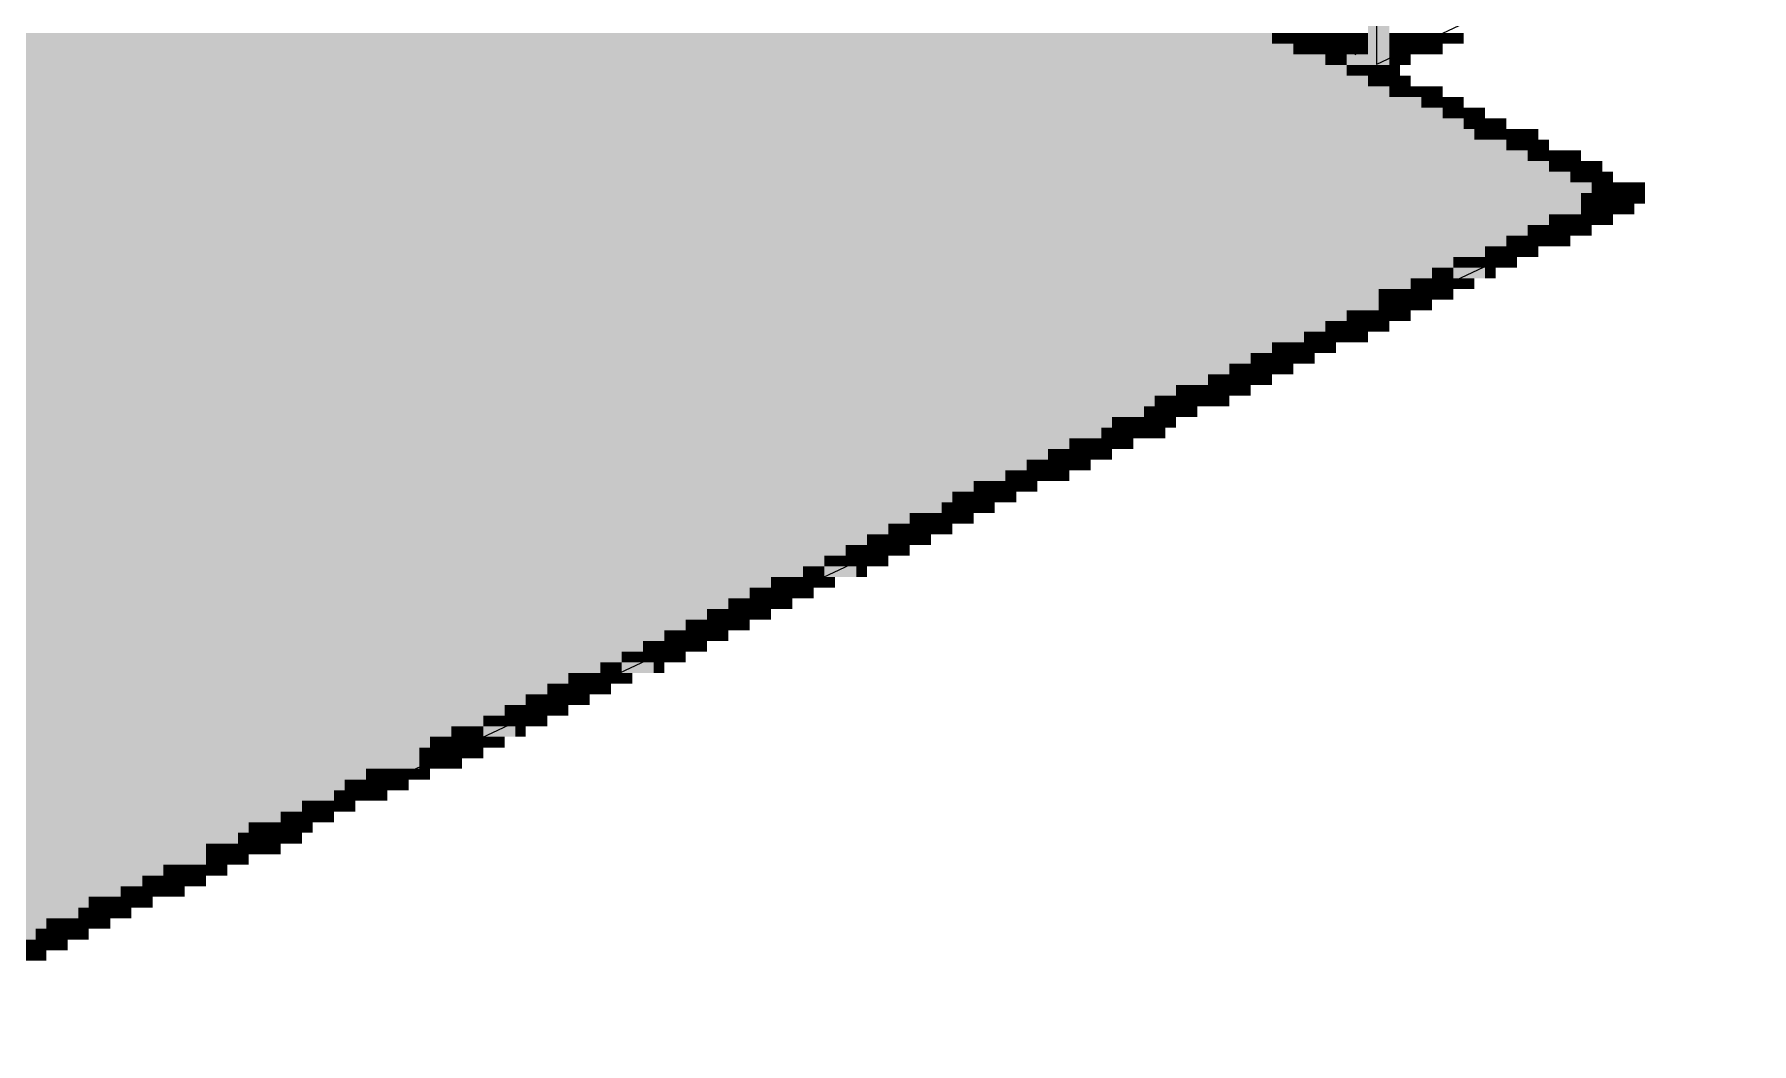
# Paper-space layout '03 3D Building and Roof' of a CAD drawing. Header units: millimetres. Extents: x 5 to 415, y 5 to 292.
# Drawn here: x 197.31 to 224.16, y 151.37 to 167.14 of the extents above; entities that cross this region are included whole.
import ezdxf

# ---------------------------------------------------------------- set-up
doc = ezdxf.new("R2010")
doc.units = ezdxf.units.MM
doc.layers.add('EXISTING', color=7, linetype='Continuous')
doc.layers.add('IMAGES', color=7, linetype='Continuous')

# ---------------------------------------------------------------- blocks, each defined once
blk = doc.blocks.new('SHEET_03')
at = {"layer": 'EXISTING', "color": 250, "lineweight": 9}
for p, q in [((256.632, 184.674), (218.293, 166.675)), ((218.293, 182.168), (218.293, 166.675)), ((217.394, 167.097), (217.341, 167.121)), ((217.606, 166.997), (217.553, 167.022)), ((217.976, 166.823), (217.923, 166.848)), ((219.928, 165.866), (219.875, 165.89)), ((221.511, 165.122), (221.458, 165.147)), ((194.123, 151.373), (222.46, 164.676)), ((222.46, 164.676), (222.408, 164.701))]:
    blk.add_line(p, q, dxfattribs=at)
at = {"layer": 'IMAGES', "color": 7}
for points in [[(218.159, 166.833), (218.325, 166.833), (218.159, 181.833), (218.325, 181.833)], [(218.325, 166.667), (218.492, 166.667), (218.325, 182), (218.492, 182)], [(161.336, 167), (216.659, 167), (161.336, 167.167), (216.659, 167.167)], [(161.669, 166.833), (216.992, 166.833), (161.669, 167), (216.992, 167)], [(216.659, 167), (216.826, 167), (216.659, 167.167), (216.826, 167.167)], [(216.826, 167), (216.992, 167), (216.826, 167.167), (216.992, 167.167)], [(216.992, 167), (217.159, 167), (216.992, 167.167), (217.159, 167.167)], [(216.992, 166.833), (217.326, 166.833), (216.992, 167), (217.326, 167)], [(217.159, 167), (217.326, 167), (217.159, 167.167), (217.326, 167.167)], [(217.326, 167), (217.492, 167), (217.326, 167.167), (217.492, 167.167)], [(217.326, 166.833), (217.492, 166.833), (217.326, 167), (217.492, 167)], [(217.492, 167), (217.659, 167), (217.492, 167.167), (217.659, 167.167)], [(217.492, 166.833), (217.825, 166.833), (217.492, 167), (217.825, 167)], [(217.659, 167), (217.825, 167), (217.659, 167.167), (217.825, 167.167)], [(217.825, 167), (218.159, 167), (217.825, 167.167), (218.159, 167.167)], [(217.825, 166.833), (217.992, 166.833), (217.825, 167), (217.992, 167)], [(217.992, 166.833), (218.159, 166.833), (217.992, 167), (218.159, 167)], [(218.492, 167), (218.825, 167), (218.492, 167.167), (218.825, 167.167)], [(218.492, 166.833), (218.659, 166.833), (218.492, 167), (218.659, 167)], [(218.659, 166.833), (218.825, 166.833), (218.659, 167), (218.825, 167)], [(218.825, 167), (218.992, 167), (218.825, 167.167), (218.992, 167.167)], [(218.825, 166.833), (218.992, 166.833), (218.825, 167), (218.992, 167)], [(218.992, 167), (219.325, 167), (218.992, 167.167), (219.325, 167.167)], [(218.992, 166.833), (219.159, 166.833), (218.992, 167), (219.159, 167)], [(219.159, 166.833), (219.325, 166.833), (219.159, 167), (219.325, 167)], [(219.325, 167), (219.492, 167), (219.325, 167.167), (219.492, 167.167)], [(219.492, 167), (219.658, 167), (219.492, 167.167), (219.658, 167.167)], [(162.003, 166.667), (217.492, 166.667), (162.003, 166.833), (217.492, 166.833)], [(217.492, 166.667), (217.659, 166.667), (217.492, 166.833), (217.659, 166.833)], [(217.659, 166.667), (217.825, 166.667), (217.659, 166.833), (217.825, 166.833)], [(217.825, 166.667), (218.325, 166.667), (217.825, 166.833), (218.325, 166.833)], [(218.492, 166.667), (218.659, 166.667), (218.492, 166.833), (218.659, 166.833)], [(218.659, 166.667), (218.825, 166.667), (218.659, 166.833), (218.825, 166.833)], [(162.336, 166.5), (217.825, 166.5), (162.336, 166.667), (217.825, 166.667)], [(162.669, 166.333), (218.159, 166.333), (162.669, 166.5), (218.159, 166.5)], [(217.825, 166.5), (217.992, 166.5), (217.825, 166.667), (217.992, 166.667)], [(217.992, 166.5), (218.159, 166.5), (217.992, 166.667), (218.159, 166.667)], [(218.159, 166.5), (218.492, 166.5), (218.159, 166.667), (218.492, 166.667)], [(218.159, 166.333), (218.325, 166.333), (218.159, 166.5), (218.325, 166.5)], [(218.325, 166.333), (218.492, 166.333), (218.325, 166.5), (218.492, 166.5)], [(218.492, 166.5), (218.659, 166.5), (218.492, 166.667), (218.659, 166.667)], [(218.492, 166.333), (218.659, 166.333), (218.492, 166.5), (218.659, 166.5)], [(218.659, 166.333), (218.825, 166.333), (218.659, 166.5), (218.825, 166.5)], [(163.002, 166.167), (218.492, 166.167), (163.002, 166.333), (218.492, 166.333)], [(218.492, 166.167), (218.659, 166.167), (218.492, 166.333), (218.659, 166.333)], [(218.659, 166.167), (218.825, 166.167), (218.659, 166.333), (218.825, 166.333)], [(218.825, 166.167), (218.992, 166.167), (218.825, 166.333), (218.992, 166.333)], [(218.992, 166.167), (219.325, 166.167), (218.992, 166.333), (219.325, 166.333)], [(163.502, 166), (218.992, 166), (163.502, 166.167), (218.992, 166.167)], [(163.669, 165.833), (219.325, 165.833), (163.669, 166), (219.325, 166)], [(218.992, 166), (219.325, 166), (218.992, 166.167), (219.325, 166.167)], [(219.325, 166), (219.492, 166), (219.325, 166.167), (219.492, 166.167)], [(219.325, 165.833), (219.658, 165.833), (219.325, 166), (219.658, 166)], [(219.492, 166), (219.658, 166), (219.492, 166.167), (219.658, 166.167)], [(219.658, 165.833), (219.825, 165.833), (219.658, 166), (219.825, 166)], [(219.825, 165.833), (219.992, 165.833), (219.825, 166), (219.992, 166)], [(164.169, 165.667), (219.658, 165.667), (164.169, 165.833), (219.658, 165.833)], [(164.502, 165.5), (219.825, 165.5), (164.502, 165.667), (219.825, 165.667)], [(219.658, 165.667), (219.825, 165.667), (219.658, 165.833), (219.825, 165.833)], [(219.825, 165.667), (220.158, 165.667), (219.825, 165.833), (220.158, 165.833)], [(219.825, 165.5), (219.992, 165.5), (219.825, 165.667), (219.992, 165.667)], [(219.992, 165.5), (220.158, 165.5), (219.992, 165.667), (220.158, 165.667)], [(220.158, 165.667), (220.325, 165.667), (220.158, 165.833), (220.325, 165.833)], [(220.158, 165.5), (220.325, 165.5), (220.158, 165.667), (220.325, 165.667)], [(220.325, 165.5), (220.492, 165.5), (220.325, 165.667), (220.492, 165.667)], [(220.492, 165.5), (220.825, 165.5), (220.492, 165.667), (220.825, 165.667)], [(165.002, 165.333), (220.325, 165.333), (165.002, 165.5), (220.325, 165.5)], [(220.325, 165.333), (220.658, 165.333), (220.325, 165.5), (220.658, 165.5)], [(220.658, 165.333), (220.825, 165.333), (220.658, 165.5), (220.825, 165.5)], [(220.825, 165.333), (220.992, 165.333), (220.825, 165.5), (220.992, 165.5)], [(165.169, 165.167), (220.658, 165.167), (165.169, 165.333), (220.658, 165.333)], [(165.502, 165), (220.992, 165), (165.502, 165.167), (220.992, 165.167)], [(220.658, 165.167), (220.825, 165.167), (220.658, 165.333), (220.825, 165.333)], [(220.825, 165.167), (220.992, 165.167), (220.825, 165.333), (220.992, 165.333)], [(220.992, 165.167), (221.158, 165.167), (220.992, 165.333), (221.158, 165.333)], [(220.992, 165), (221.158, 165), (220.992, 165.167), (221.158, 165.167)], [(221.158, 165.167), (221.325, 165.167), (221.158, 165.333), (221.325, 165.333)], [(221.158, 165), (221.325, 165), (221.158, 165.167), (221.325, 165.167)], [(221.325, 165.167), (221.491, 165.167), (221.325, 165.333), (221.491, 165.333)], [(221.325, 165), (221.491, 165), (221.325, 165.167), (221.491, 165.167)], [(221.491, 165), (221.658, 165), (221.491, 165.167), (221.658, 165.167)], [(221.658, 165), (221.825, 165), (221.658, 165.167), (221.825, 165.167)], [(166.002, 164.833), (221.325, 164.833), (166.002, 165), (221.325, 165)], [(221.325, 164.833), (221.491, 164.833), (221.325, 165), (221.491, 165)], [(221.491, 164.833), (221.658, 164.833), (221.491, 165), (221.658, 165)], [(221.658, 164.833), (221.825, 164.833), (221.658, 165), (221.825, 165)], [(221.825, 164.833), (221.991, 164.833), (221.825, 165), (221.991, 165)], [(166.335, 164.667), (221.658, 164.667), (166.335, 164.833), (221.658, 164.833)], [(166.502, 164.5), (221.491, 164.5), (166.502, 164.667), (221.491, 164.667)], [(221.491, 164.5), (221.658, 164.5), (221.491, 164.667), (221.658, 164.667)], [(221.658, 164.667), (221.825, 164.667), (221.658, 164.833), (221.825, 164.833)], [(221.658, 164.5), (221.825, 164.5), (221.658, 164.667), (221.825, 164.667)], [(221.825, 164.667), (221.991, 164.667), (221.825, 164.833), (221.991, 164.833)], [(221.825, 164.5), (221.991, 164.5), (221.825, 164.667), (221.991, 164.667)], [(221.991, 164.667), (222.158, 164.667), (221.991, 164.833), (222.158, 164.833)], [(221.991, 164.5), (222.158, 164.5), (221.991, 164.667), (222.158, 164.667)], [(222.158, 164.667), (222.325, 164.667), (222.158, 164.833), (222.325, 164.833)], [(222.158, 164.5), (222.491, 164.5), (222.158, 164.667), (222.491, 164.667)], [(222.325, 164.667), (222.491, 164.667), (222.325, 164.833), (222.491, 164.833)], [(166.835, 164.333), (221.491, 164.333), (166.835, 164.5), (221.491, 164.5)], [(167.335, 164.167), (220.992, 164.167), (167.335, 164.333), (220.992, 164.333)], [(220.992, 164.167), (221.158, 164.167), (220.992, 164.333), (221.158, 164.333)], [(221.158, 164.167), (221.325, 164.167), (221.158, 164.333), (221.325, 164.333)], [(221.325, 164.167), (221.491, 164.167), (221.325, 164.333), (221.491, 164.333)], [(221.491, 164.333), (221.658, 164.333), (221.491, 164.5), (221.658, 164.5)], [(221.491, 164.167), (221.658, 164.167), (221.491, 164.333), (221.658, 164.333)], [(221.658, 164.333), (221.825, 164.333), (221.658, 164.5), (221.825, 164.5)], [(221.658, 164.167), (221.825, 164.167), (221.658, 164.333), (221.825, 164.333)], [(221.825, 164.333), (222.158, 164.333), (221.825, 164.5), (222.158, 164.5)], [(221.825, 164.167), (221.991, 164.167), (221.825, 164.333), (221.991, 164.333)], [(222.158, 164.333), (222.325, 164.333), (222.158, 164.5), (222.325, 164.5)], [(167.668, 164), (220.658, 164), (167.668, 164.167), (220.658, 164.167)], [(220.658, 164), (220.992, 164), (220.658, 164.167), (220.992, 164.167)], [(220.992, 164), (221.158, 164), (220.992, 164.167), (221.158, 164.167)], [(221.158, 164), (221.325, 164), (221.158, 164.167), (221.325, 164.167)], [(221.325, 164), (221.491, 164), (221.325, 164.167), (221.491, 164.167)], [(221.491, 164), (221.658, 164), (221.491, 164.167), (221.658, 164.167)], [(168.001, 163.833), (220.325, 163.833), (168.001, 164), (220.325, 164)], [(168.335, 163.667), (219.992, 163.667), (168.335, 163.833), (219.992, 163.833)], [(219.992, 163.667), (220.325, 163.667), (219.992, 163.833), (220.325, 163.833)], [(220.325, 163.833), (220.492, 163.833), (220.325, 164), (220.492, 164)], [(220.325, 163.667), (220.492, 163.667), (220.325, 163.833), (220.492, 163.833)], [(220.492, 163.833), (220.658, 163.833), (220.492, 164), (220.658, 164)], [(220.492, 163.667), (220.658, 163.667), (220.492, 163.833), (220.658, 163.833)], [(220.658, 163.667), (220.825, 163.667), (220.658, 164), (220.825, 164)], [(220.825, 163.833), (221.158, 163.833), (220.825, 164), (221.158, 164)], [(221.158, 163.833), (221.325, 163.833), (221.158, 164), (221.325, 164)], [(168.668, 163.5), (219.492, 163.5), (168.668, 163.667), (219.492, 163.667)], [(219.492, 163.5), (219.658, 163.5), (219.492, 163.667), (219.658, 163.667)], [(219.658, 163.5), (219.825, 163.5), (219.658, 163.667), (219.825, 163.667)], [(219.825, 163.5), (219.992, 163.5), (219.825, 163.667), (219.992, 163.667)], [(219.992, 163.5), (220.158, 163.5), (219.992, 163.667), (220.158, 163.667)], [(220.158, 163.5), (220.325, 163.5), (220.158, 163.667), (220.325, 163.667)], [(220.325, 163.5), (220.492, 163.5), (220.325, 163.667), (220.492, 163.667)], [(169.168, 163.333), (219.159, 163.333), (169.168, 163.5), (219.159, 163.5)], [(169.501, 163.167), (218.825, 163.167), (169.501, 163.333), (218.825, 163.333)], [(218.825, 163.167), (218.992, 163.167), (218.825, 163.333), (218.992, 163.333)], [(218.992, 163.167), (219.159, 163.167), (218.992, 163.333), (219.159, 163.333)], [(219.159, 163.333), (219.325, 163.333), (219.159, 163.5), (219.325, 163.5)], [(219.159, 163), (219.325, 163), (219.159, 163.333), (219.325, 163.333)], [(219.325, 163.333), (219.492, 163.333), (219.325, 163.5), (219.492, 163.5)], [(219.325, 163.167), (219.658, 163.167), (219.325, 163.333), (219.658, 163.333)], [(219.492, 163.333), (219.992, 163.333), (219.492, 163.5), (219.992, 163.5)], [(219.658, 163.167), (219.825, 163.167), (219.658, 163.333), (219.825, 163.333)], [(219.992, 163.333), (220.158, 163.333), (219.992, 163.5), (220.158, 163.5)], [(169.668, 163), (218.325, 163), (169.668, 163.167), (218.325, 163.167)], [(170.168, 162.833), (218.325, 162.833), (170.168, 163), (218.325, 163)], [(218.325, 163), (218.492, 163), (218.325, 163.167), (218.492, 163.167)], [(218.325, 162.833), (218.492, 162.833), (218.325, 163), (218.492, 163)], [(218.492, 163), (218.659, 163), (218.492, 163.167), (218.659, 163.167)], [(218.492, 162.833), (218.659, 162.833), (218.492, 163), (218.659, 163)], [(218.659, 163), (218.825, 163), (218.659, 163.167), (218.825, 163.167)], [(218.659, 162.833), (218.992, 162.833), (218.659, 163), (218.992, 163)], [(218.825, 163), (218.992, 163), (218.825, 163.167), (218.992, 163.167)], [(218.992, 163), (219.159, 163), (218.992, 163.167), (219.159, 163.167)], [(218.992, 162.833), (219.159, 162.833), (218.992, 163), (219.159, 163)], [(219.325, 163), (219.492, 163), (219.325, 163.167), (219.492, 163.167)], [(170.501, 162.667), (217.825, 162.667), (170.501, 162.833), (217.825, 162.833)], [(217.825, 162.667), (217.992, 162.667), (217.825, 162.833), (217.992, 162.833)], [(217.992, 162.667), (218.159, 162.667), (217.992, 162.833), (218.159, 162.833)], [(218.159, 162.667), (218.325, 162.667), (218.159, 162.833), (218.325, 162.833)], [(218.325, 162.667), (218.492, 162.667), (218.325, 162.833), (218.492, 162.833)], [(218.492, 162.667), (218.659, 162.667), (218.492, 162.833), (218.659, 162.833)], [(218.659, 162.667), (218.825, 162.667), (218.659, 162.833), (218.825, 162.833)], [(170.834, 162.5), (217.492, 162.5), (170.834, 162.667), (217.492, 162.667)], [(171.167, 162.333), (217.159, 162.333), (171.167, 162.5), (217.159, 162.5)], [(217.159, 162.333), (217.326, 162.333), (217.159, 162.5), (217.326, 162.5)], [(217.326, 162.333), (217.492, 162.333), (217.326, 162.5), (217.492, 162.5)], [(217.492, 162.5), (217.659, 162.5), (217.492, 162.667), (217.659, 162.667)], [(217.492, 162.167), (217.659, 162.167), (217.492, 162.5), (217.659, 162.5)], [(217.659, 162.5), (217.825, 162.5), (217.659, 162.667), (217.825, 162.667)], [(217.659, 162.333), (217.825, 162.333), (217.659, 162.5), (217.825, 162.5)], [(217.825, 162.333), (217.992, 162.333), (217.825, 162.667), (217.992, 162.667)], [(217.992, 162.5), (218.159, 162.5), (217.992, 162.667), (218.159, 162.667)], [(217.992, 162.333), (218.159, 162.333), (217.992, 162.5), (218.159, 162.5)], [(218.159, 162.5), (218.325, 162.5), (218.159, 162.667), (218.325, 162.667)], [(218.325, 162.5), (218.492, 162.5), (218.325, 162.667), (218.492, 162.667)], [(171.667, 162.167), (216.659, 162.167), (171.667, 162.333), (216.659, 162.333)], [(172.001, 162), (216.326, 162), (172.001, 162.167), (216.326, 162.167)], [(216.326, 162), (216.492, 162), (216.326, 162.167), (216.492, 162.167)], [(216.492, 162), (216.659, 162), (216.492, 162.167), (216.659, 162.167)], [(216.659, 162.167), (216.826, 162.167), (216.659, 162.333), (216.826, 162.333)], [(216.659, 162), (216.826, 162), (216.659, 162.167), (216.826, 162.167)], [(216.826, 162.167), (216.992, 162.167), (216.826, 162.333), (216.992, 162.333)], [(216.826, 162), (216.992, 162), (216.826, 162.167), (216.992, 162.167)], [(216.992, 162.167), (217.159, 162.167), (216.992, 162.333), (217.159, 162.333)], [(216.992, 162), (217.159, 162), (216.992, 162.167), (217.159, 162.167)], [(217.159, 162.167), (217.326, 162.167), (217.159, 162.333), (217.326, 162.333)], [(217.159, 162), (217.326, 162), (217.159, 162.167), (217.326, 162.167)], [(217.326, 162.167), (217.492, 162.167), (217.326, 162.333), (217.492, 162.333)], [(172.334, 161.833), (215.992, 161.833), (172.334, 162), (215.992, 162)], [(215.992, 161.833), (216.159, 161.833), (215.992, 162), (216.159, 162)], [(216.159, 161.833), (216.326, 161.833), (216.159, 162), (216.326, 162)], [(216.326, 161.833), (216.492, 161.833), (216.326, 162), (216.492, 162)], [(216.492, 161.833), (216.659, 161.833), (216.492, 162), (216.659, 162)], [(216.659, 161.833), (216.826, 161.833), (216.659, 162), (216.826, 162)], [(216.826, 161.833), (216.992, 161.833), (216.826, 162), (216.992, 162)], [(172.667, 161.667), (215.659, 161.667), (172.667, 161.833), (215.659, 161.833)], [(173, 161.5), (215.159, 161.5), (173, 161.667), (215.159, 161.667)], [(215.159, 161.5), (215.326, 161.5), (215.159, 161.667), (215.326, 161.667)], [(215.326, 161.5), (215.493, 161.5), (215.326, 161.667), (215.493, 161.667)], [(215.493, 161.5), (215.659, 161.5), (215.493, 161.667), (215.659, 161.667)], [(215.659, 161.667), (215.826, 161.667), (215.659, 161.833), (215.826, 161.833)], [(215.659, 161.5), (215.826, 161.5), (215.659, 161.667), (215.826, 161.667)], [(215.826, 161.667), (215.992, 161.667), (215.826, 161.833), (215.992, 161.833)], [(215.826, 161.5), (215.992, 161.5), (215.826, 161.667), (215.992, 161.667)], [(215.992, 161.667), (216.326, 161.667), (215.992, 161.833), (216.326, 161.833)], [(215.992, 161.5), (216.159, 161.5), (215.992, 161.667), (216.159, 161.667)], [(216.159, 161.5), (216.326, 161.5), (216.159, 161.667), (216.326, 161.667)], [(216.326, 161.667), (216.492, 161.667), (216.326, 161.833), (216.492, 161.833)], [(216.492, 161.667), (216.659, 161.667), (216.492, 161.833), (216.659, 161.833)], [(173.334, 161.333), (214.826, 161.333), (173.334, 161.5), (214.826, 161.5)], [(214.826, 161.333), (214.993, 161.333), (214.826, 161.5), (214.993, 161.5)], [(214.993, 161.333), (215.159, 161.333), (214.993, 161.5), (215.159, 161.5)], [(215.159, 161.333), (215.326, 161.333), (215.159, 161.5), (215.326, 161.5)], [(215.326, 161.333), (215.493, 161.333), (215.326, 161.5), (215.493, 161.5)], [(215.493, 161.333), (215.659, 161.333), (215.493, 161.5), (215.659, 161.5)], [(215.659, 161.333), (215.826, 161.333), (215.659, 161.5), (215.826, 161.5)], [(215.826, 161.333), (215.992, 161.333), (215.826, 161.5), (215.992, 161.5)], [(173.667, 161.167), (214.659, 161.167), (173.667, 161.333), (214.659, 161.333)], [(174, 161), (214.159, 161), (174, 161.167), (214.159, 161.167)], [(214.159, 161), (214.326, 161), (214.159, 161.167), (214.326, 161.167)], [(214.326, 161), (214.493, 161), (214.326, 161.167), (214.493, 161.167)], [(214.493, 161), (214.659, 161), (214.493, 161.167), (214.659, 161.167)], [(214.659, 161.167), (214.826, 161.167), (214.659, 161.333), (214.826, 161.333)], [(214.659, 161), (214.826, 161), (214.659, 161.167), (214.826, 161.167)], [(214.826, 161.167), (214.993, 161.167), (214.826, 161.333), (214.993, 161.333)], [(214.826, 161), (214.993, 161), (214.826, 161.167), (214.993, 161.167)], [(214.993, 161.167), (215.159, 161.167), (214.993, 161.333), (215.159, 161.333)], [(214.993, 161), (215.159, 161), (214.993, 161.167), (215.159, 161.167)], [(215.159, 161.167), (215.326, 161.167), (215.159, 161.333), (215.326, 161.333)], [(215.326, 161.167), (215.493, 161.167), (215.326, 161.333), (215.493, 161.333)], [(174.334, 160.833), (213.993, 160.833), (174.334, 161), (213.993, 161)], [(174.833, 160.667), (213.493, 160.667), (174.833, 160.833), (213.493, 160.833)], [(213.493, 160.667), (213.66, 160.667), (213.493, 160.833), (213.66, 160.833)], [(213.66, 160.667), (213.826, 160.667), (213.66, 160.833), (213.826, 160.833)], [(213.826, 160.667), (213.993, 160.667), (213.826, 160.833), (213.993, 160.833)], [(213.993, 160.833), (214.159, 160.833), (213.993, 161), (214.159, 161)], [(213.993, 160.667), (214.159, 160.667), (213.993, 160.833), (214.159, 160.833)], [(214.159, 160.833), (214.326, 160.833), (214.159, 161), (214.326, 161)], [(214.159, 160.667), (214.326, 160.667), (214.159, 160.833), (214.326, 160.833)], [(214.326, 160.833), (214.659, 160.833), (214.326, 161), (214.659, 161)], [(214.326, 160.667), (214.493, 160.667), (214.326, 160.833), (214.493, 160.833)], [(214.659, 160.833), (214.993, 160.833), (214.659, 161), (214.993, 161)], [(175.167, 160.5), (213.16, 160.5), (175.167, 160.667), (213.16, 160.667)], [(213.16, 160.5), (213.326, 160.5), (213.16, 160.667), (213.326, 160.667)], [(213.326, 160.5), (213.493, 160.5), (213.326, 160.667), (213.493, 160.667)], [(213.493, 160.5), (213.66, 160.5), (213.493, 160.667), (213.66, 160.667)], [(213.66, 160.5), (213.826, 160.5), (213.66, 160.667), (213.826, 160.667)], [(213.826, 160.5), (213.993, 160.5), (213.826, 160.667), (213.993, 160.667)], [(213.993, 160.5), (214.159, 160.5), (213.993, 160.667), (214.159, 160.667)], [(175.5, 160.333), (212.826, 160.333), (175.5, 160.5), (212.826, 160.5)], [(175.833, 160.167), (212.493, 160.167), (175.833, 160.333), (212.493, 160.333)], [(212.493, 160.167), (212.66, 160.167), (212.493, 160.333), (212.66, 160.333)], [(212.66, 160.167), (212.826, 160.167), (212.66, 160.333), (212.826, 160.333)], [(212.826, 160.333), (213.16, 160.333), (212.826, 160.5), (213.16, 160.5)], [(212.826, 160.167), (212.993, 160.167), (212.826, 160.333), (212.993, 160.333)], [(212.993, 160.167), (213.16, 160.167), (212.993, 160.333), (213.16, 160.333)], [(213.16, 160.167), (213.326, 160.167), (213.16, 160.5), (213.326, 160.5)], [(213.326, 160.333), (213.493, 160.333), (213.326, 160.5), (213.493, 160.5)], [(213.326, 160.167), (213.493, 160.167), (213.326, 160.333), (213.493, 160.333)], [(213.493, 160.333), (213.66, 160.333), (213.493, 160.5), (213.66, 160.5)], [(213.66, 160.333), (213.826, 160.333), (213.66, 160.5), (213.826, 160.5)], [(176.333, 160), (211.993, 160), (176.333, 160.167), (211.993, 160.167)], [(211.993, 160), (212.326, 160), (211.993, 160.167), (212.326, 160.167)], [(212.326, 160), (212.493, 160), (212.326, 160.167), (212.493, 160.167)], [(212.493, 160), (212.66, 160), (212.493, 160.167), (212.66, 160.167)], [(212.66, 160), (212.826, 160), (212.66, 160.167), (212.826, 160.167)], [(212.826, 160), (212.993, 160), (212.826, 160.167), (212.993, 160.167)], [(176.666, 159.833), (211.66, 159.833), (176.666, 160), (211.66, 160)], [(176.833, 159.667), (211.493, 159.667), (176.833, 159.833), (211.493, 159.833)], [(211.493, 159.667), (211.66, 159.667), (211.493, 159.833), (211.66, 159.833)], [(211.66, 159.833), (211.993, 159.833), (211.66, 160), (211.993, 160)], [(211.66, 159.667), (211.827, 159.667), (211.66, 159.833), (211.827, 159.833)], [(211.827, 159.667), (211.993, 159.667), (211.827, 159.833), (211.993, 159.833)], [(211.993, 159.833), (212.16, 159.833), (211.993, 160), (212.16, 160)], [(211.993, 159.667), (212.16, 159.667), (211.993, 159.833), (212.16, 159.833)], [(212.16, 159.833), (212.326, 159.833), (212.16, 160), (212.326, 160)], [(212.16, 159.667), (212.326, 159.667), (212.16, 159.833), (212.326, 159.833)], [(212.326, 159.833), (212.493, 159.833), (212.326, 160), (212.493, 160)], [(212.493, 159.833), (212.66, 159.833), (212.493, 160), (212.66, 160)], [(177.166, 159.5), (210.993, 159.5), (177.166, 159.667), (210.993, 159.667)], [(177.5, 159.333), (210.66, 159.333), (177.5, 159.5), (210.66, 159.5)], [(210.66, 159.333), (210.827, 159.333), (210.66, 159.5), (210.827, 159.5)], [(210.827, 159.333), (210.993, 159.333), (210.827, 159.5), (210.993, 159.5)], [(210.993, 159.5), (211.16, 159.5), (210.993, 159.667), (211.16, 159.667)], [(210.993, 159.333), (211.16, 159.333), (210.993, 159.5), (211.16, 159.5)], [(211.16, 159.5), (211.327, 159.5), (211.16, 159.667), (211.327, 159.667)], [(211.16, 159.333), (211.493, 159.333), (211.16, 159.5), (211.493, 159.5)], [(211.327, 159.5), (211.493, 159.5), (211.327, 159.667), (211.493, 159.667)], [(211.493, 159.5), (211.827, 159.5), (211.493, 159.667), (211.827, 159.667)], [(211.493, 159.333), (211.66, 159.333), (211.493, 159.5), (211.66, 159.5)], [(211.827, 159.5), (211.993, 159.5), (211.827, 159.667), (211.993, 159.667)], [(178, 159.167), (210.327, 159.167), (178, 159.333), (210.327, 159.333)], [(210.327, 159.167), (210.493, 159.167), (210.327, 159.333), (210.493, 159.333)], [(210.493, 159.167), (210.66, 159.167), (210.493, 159.333), (210.66, 159.333)], [(210.66, 159.167), (210.827, 159.167), (210.66, 159.333), (210.827, 159.333)], [(210.827, 159.167), (210.993, 159.167), (210.827, 159.333), (210.993, 159.333)], [(210.993, 159.167), (211.16, 159.167), (210.993, 159.333), (211.16, 159.333)], [(211.16, 159.167), (211.327, 159.167), (211.16, 159.333), (211.327, 159.333)], [(178.333, 159), (209.994, 159), (178.333, 159.167), (209.994, 159.167)], [(178.666, 158.833), (209.66, 158.833), (178.666, 159), (209.66, 159)], [(209.66, 158.833), (209.827, 158.833), (209.66, 159), (209.827, 159)], [(209.827, 158.833), (209.994, 158.833), (209.827, 159), (209.994, 159)], [(209.994, 159), (210.327, 159), (209.994, 159.167), (210.327, 159.167)], [(209.994, 158.833), (210.16, 158.833), (209.994, 159), (210.16, 159)], [(210.16, 158.833), (210.327, 158.833), (210.16, 159), (210.327, 159)], [(210.327, 159), (210.493, 159), (210.327, 159.167), (210.493, 159.167)], [(210.327, 158.833), (210.493, 158.833), (210.327, 159), (210.493, 159)], [(210.493, 159), (210.827, 159), (210.493, 159.167), (210.827, 159.167)], [(210.493, 158.833), (210.66, 158.833), (210.493, 159), (210.66, 159)], [(210.827, 159), (210.993, 159), (210.827, 159.167), (210.993, 159.167)], [(178.999, 158.667), (209.327, 158.667), (178.999, 158.833), (209.327, 158.833)], [(209.327, 158.667), (209.494, 158.667), (209.327, 158.833), (209.494, 158.833)], [(209.494, 158.667), (209.66, 158.667), (209.494, 158.833), (209.66, 158.833)], [(209.66, 158.667), (210.16, 158.667), (209.66, 158.833), (210.16, 158.833)], [(210.16, 158.667), (210.327, 158.667), (210.16, 158.833), (210.327, 158.833)], [(179.499, 158.5), (208.827, 158.5), (179.499, 158.667), (208.827, 158.667)], [(179.833, 158.333), (208.494, 158.333), (179.833, 158.5), (208.494, 158.5)], [(208.494, 158.333), (208.66, 158.333), (208.494, 158.5), (208.66, 158.5)], [(208.66, 158.333), (208.827, 158.333), (208.66, 158.5), (208.827, 158.5)], [(208.827, 158.5), (209.16, 158.5), (208.827, 158.667), (209.16, 158.667)], [(208.827, 158.333), (208.994, 158.333), (208.827, 158.5), (208.994, 158.5)], [(208.994, 158.333), (209.327, 158.333), (208.994, 158.5), (209.327, 158.5)], [(209.16, 158.5), (209.327, 158.5), (209.16, 158.667), (209.327, 158.667)], [(209.327, 158.5), (209.494, 158.5), (209.327, 158.667), (209.494, 158.667)], [(209.327, 158.333), (209.494, 158.333), (209.327, 158.5), (209.494, 158.5)], [(209.494, 158.5), (209.66, 158.5), (209.494, 158.667), (209.66, 158.667)], [(209.66, 158.5), (209.827, 158.5), (209.66, 158.667), (209.827, 158.667)], [(180.166, 158.167), (208.161, 158.167), (180.166, 158.333), (208.161, 158.333)], [(180.332, 158), (207.827, 158), (180.332, 158.167), (207.827, 158.167)], [(207.827, 158), (208.161, 158), (207.827, 158.167), (208.161, 158.167)], [(208.161, 158.167), (208.327, 158.167), (208.161, 158.333), (208.327, 158.333)], [(208.161, 157.833), (208.327, 157.833), (208.161, 158.167), (208.327, 158.167)], [(208.327, 158.167), (208.494, 158.167), (208.327, 158.333), (208.494, 158.333)], [(208.327, 158), (208.66, 158), (208.327, 158.167), (208.66, 158.167)], [(208.494, 158.167), (208.66, 158.167), (208.494, 158.333), (208.66, 158.333)], [(208.66, 158.167), (208.827, 158.167), (208.66, 158.333), (208.827, 158.333)], [(208.66, 158), (208.827, 158), (208.66, 158.167), (208.827, 158.167)], [(208.827, 158.167), (208.994, 158.167), (208.827, 158.333), (208.994, 158.333)], [(208.994, 158.167), (209.16, 158.167), (208.994, 158.333), (209.16, 158.333)], [(180.999, 157.833), (207.494, 157.833), (180.999, 158), (207.494, 158)], [(207.494, 157.833), (207.827, 157.833), (207.494, 158), (207.827, 158)], [(207.827, 157.833), (207.994, 157.833), (207.827, 158), (207.994, 158)], [(207.994, 157.833), (208.161, 157.833), (207.994, 158), (208.161, 158)], [(208.327, 157.833), (208.494, 157.833), (208.327, 158), (208.494, 158)], [(181.166, 157.667), (207.161, 157.667), (181.166, 157.833), (207.161, 157.833)], [(181.666, 157.5), (206.827, 157.5), (181.666, 157.667), (206.827, 157.667)], [(206.827, 157.5), (206.994, 157.5), (206.827, 157.667), (206.994, 157.667)], [(206.994, 157.5), (207.161, 157.5), (206.994, 157.667), (207.161, 157.667)], [(207.161, 157.667), (207.494, 157.667), (207.161, 157.833), (207.494, 157.833)], [(207.161, 157.5), (207.327, 157.5), (207.161, 157.667), (207.327, 157.667)], [(207.327, 157.5), (207.661, 157.5), (207.327, 157.667), (207.661, 157.667)], [(207.494, 157.667), (207.661, 157.667), (207.494, 157.833), (207.661, 157.833)], [(207.661, 157.667), (207.827, 157.667), (207.661, 157.833), (207.827, 157.833)], [(207.661, 157.5), (207.827, 157.5), (207.661, 157.667), (207.827, 157.667)], [(207.827, 157.667), (207.994, 157.667), (207.827, 157.833), (207.994, 157.833)], [(207.994, 157.667), (208.161, 157.667), (207.994, 157.833), (208.161, 157.833)], [(181.832, 157.333), (206.494, 157.333), (181.832, 157.5), (206.494, 157.5)], [(182.165, 157.167), (206.161, 157.167), (182.165, 157.333), (206.161, 157.333)], [(206.161, 157.167), (206.328, 157.167), (206.161, 157.333), (206.328, 157.333)], [(206.328, 157.167), (206.494, 157.167), (206.328, 157.333), (206.494, 157.333)], [(206.494, 157.333), (206.661, 157.333), (206.494, 157.5), (206.661, 157.5)], [(206.494, 157.167), (206.994, 157.167), (206.494, 157.333), (206.994, 157.333)], [(206.661, 157.333), (206.827, 157.333), (206.661, 157.5), (206.827, 157.5)], [(206.827, 157.333), (206.994, 157.333), (206.827, 157.5), (206.994, 157.5)], [(206.994, 157.333), (207.161, 157.333), (206.994, 157.5), (207.161, 157.5)], [(206.994, 157.167), (207.161, 157.167), (206.994, 157.333), (207.161, 157.333)], [(207.161, 157.333), (207.327, 157.333), (207.161, 157.5), (207.327, 157.5)], [(207.327, 157.333), (207.494, 157.333), (207.327, 157.5), (207.494, 157.5)], [(182.665, 157), (205.661, 157), (182.665, 157.167), (205.661, 157.167)], [(205.661, 157), (205.828, 157), (205.661, 157.167), (205.828, 157.167)], [(205.828, 157), (205.994, 157), (205.828, 157.167), (205.994, 157.167)], [(205.994, 157), (206.161, 157), (205.994, 157.167), (206.161, 157.167)], [(206.161, 157), (206.328, 157), (206.161, 157.167), (206.328, 157.167)], [(206.328, 157), (206.494, 157), (206.328, 157.167), (206.494, 157.167)], [(206.494, 157), (206.661, 157), (206.494, 157.167), (206.661, 157.167)], [(182.999, 156.833), (205.328, 156.833), (182.999, 157), (205.328, 157)], [(183.165, 156.667), (204.994, 156.667), (183.165, 156.833), (204.994, 156.833)], [(204.994, 156.667), (205.161, 156.667), (204.994, 156.833), (205.161, 156.833)], [(205.161, 156.667), (205.328, 156.667), (205.161, 156.833), (205.328, 156.833)], [(205.328, 156.833), (205.661, 156.833), (205.328, 157), (205.661, 157)], [(205.328, 156.667), (205.494, 156.667), (205.328, 156.833), (205.494, 156.833)], [(205.494, 156.667), (205.828, 156.667), (205.494, 156.833), (205.828, 156.833)], [(205.661, 156.833), (205.828, 156.833), (205.661, 157), (205.828, 157)], [(205.828, 156.833), (206.161, 156.833), (205.828, 157), (206.161, 157)], [(205.828, 156.667), (205.994, 156.667), (205.828, 156.833), (205.994, 156.833)], [(206.161, 156.833), (206.328, 156.833), (206.161, 157), (206.328, 157)], [(183.499, 156.5), (204.661, 156.5), (183.499, 156.667), (204.661, 156.667)], [(204.661, 156.5), (204.828, 156.5), (204.661, 156.667), (204.828, 156.667)], [(204.828, 156.5), (204.994, 156.5), (204.828, 156.667), (204.994, 156.667)], [(204.994, 156.5), (205.161, 156.5), (204.994, 156.667), (205.161, 156.667)], [(205.161, 156.5), (205.494, 156.5), (205.161, 156.667), (205.494, 156.667)], [(205.494, 156.5), (205.661, 156.5), (205.494, 156.667), (205.661, 156.667)], [(183.998, 156.333), (204.328, 156.333), (183.998, 156.5), (204.328, 156.5)], [(184.332, 156.167), (203.828, 156.167), (184.332, 156.333), (203.828, 156.333)], [(203.828, 156.167), (203.995, 156.167), (203.828, 156.333), (203.995, 156.333)], [(203.995, 156.167), (204.161, 156.167), (203.995, 156.333), (204.161, 156.333)], [(204.161, 156.167), (204.328, 156.167), (204.161, 156.333), (204.328, 156.333)], [(204.328, 156.333), (204.495, 156.333), (204.328, 156.5), (204.495, 156.5)], [(204.328, 156.167), (204.828, 156.167), (204.328, 156.333), (204.828, 156.333)], [(204.495, 156.333), (204.661, 156.333), (204.495, 156.5), (204.661, 156.5)], [(204.661, 156.333), (204.828, 156.333), (204.661, 156.5), (204.828, 156.5)], [(204.828, 156.333), (205.161, 156.333), (204.828, 156.5), (205.161, 156.5)], [(204.828, 156.167), (204.994, 156.167), (204.828, 156.333), (204.994, 156.333)], [(205.161, 156.333), (205.328, 156.333), (205.161, 156.5), (205.328, 156.5)], [(184.665, 156), (203.495, 156), (184.665, 156.167), (203.495, 156.167)], [(184.998, 155.833), (203.328, 155.833), (184.998, 156), (203.328, 156)], [(203.328, 155.833), (203.495, 155.833), (203.328, 156), (203.495, 156)], [(203.495, 156), (203.661, 156), (203.495, 156.167), (203.661, 156.167)], [(203.495, 155.833), (203.661, 155.833), (203.495, 156), (203.661, 156)], [(203.661, 156), (203.828, 156), (203.661, 156.167), (203.828, 156.167)], [(203.661, 155.833), (203.995, 155.833), (203.661, 156), (203.995, 156)], [(203.828, 156), (203.995, 156), (203.828, 156.167), (203.995, 156.167)], [(203.995, 156), (204.328, 156), (203.995, 156.167), (204.328, 156.167)], [(203.995, 155.833), (204.161, 155.833), (203.995, 156), (204.161, 156)], [(204.161, 155.833), (204.328, 155.833), (204.161, 156), (204.328, 156)], [(204.328, 156), (204.495, 156), (204.328, 156.167), (204.495, 156.167)], [(204.495, 156), (204.661, 156), (204.495, 156.167), (204.661, 156.167)], [(185.331, 155.667), (203.328, 155.667), (185.331, 155.833), (203.328, 155.833)], [(203.328, 155.667), (203.661, 155.667), (203.328, 155.833), (203.661, 155.833)], [(203.661, 155.667), (203.828, 155.667), (203.661, 155.833), (203.828, 155.833)], [(203.828, 155.667), (203.995, 155.667), (203.828, 155.833), (203.995, 155.833)], [(185.831, 155.5), (202.495, 155.5), (185.831, 155.667), (202.495, 155.667)], [(186.165, 155.333), (202.162, 155.333), (186.165, 155.5), (202.162, 155.5)], [(202.162, 155.333), (202.328, 155.333), (202.162, 155.5), (202.328, 155.5)], [(202.328, 155.333), (202.495, 155.333), (202.328, 155.5), (202.495, 155.5)], [(202.495, 155.5), (202.662, 155.5), (202.495, 155.667), (202.662, 155.667)], [(202.495, 155.333), (202.662, 155.333), (202.495, 155.5), (202.662, 155.5)], [(202.662, 155.5), (202.828, 155.5), (202.662, 155.667), (202.828, 155.667)], [(202.662, 155.333), (202.995, 155.333), (202.662, 155.5), (202.995, 155.5)], [(202.828, 155.5), (202.995, 155.5), (202.828, 155.667), (202.995, 155.667)], [(202.995, 155.5), (203.328, 155.5), (202.995, 155.667), (203.328, 155.667)], [(202.995, 155.333), (203.162, 155.333), (202.995, 155.5), (203.162, 155.5)], [(203.328, 155.5), (203.495, 155.5), (203.328, 155.667), (203.495, 155.667)], [(186.331, 155.167), (201.995, 155.167), (186.331, 155.333), (201.995, 155.333)], [(201.995, 155.167), (202.162, 155.167), (201.995, 155.333), (202.162, 155.333)], [(202.162, 155.167), (202.328, 155.167), (202.162, 155.333), (202.328, 155.333)], [(202.328, 155.167), (202.662, 155.167), (202.328, 155.333), (202.662, 155.333)], [(202.662, 155.167), (202.828, 155.167), (202.662, 155.333), (202.828, 155.333)], [(186.665, 155), (201.495, 155), (186.665, 155.167), (201.495, 155.167)], [(187.164, 154.833), (201.162, 154.833), (187.164, 155), (201.162, 155)], [(201.162, 154.833), (201.329, 154.833), (201.162, 155), (201.329, 155)], [(201.329, 154.833), (201.495, 154.833), (201.329, 155), (201.495, 155)], [(201.495, 155), (201.662, 155), (201.495, 155.167), (201.662, 155.167)], [(201.495, 154.833), (201.662, 154.833), (201.495, 155), (201.662, 155)], [(201.662, 155), (201.995, 155), (201.662, 155.167), (201.995, 155.167)], [(201.662, 154.833), (201.828, 154.833), (201.662, 155), (201.828, 155)], [(201.828, 154.833), (201.995, 154.833), (201.828, 155), (201.995, 155)], [(201.995, 155), (202.162, 155), (201.995, 155.167), (202.162, 155.167)], [(202.162, 155), (202.328, 155), (202.162, 155.167), (202.328, 155.167)], [(187.498, 154.667), (200.662, 154.667), (187.498, 154.833), (200.662, 154.833)], [(187.831, 154.5), (200.495, 154.5), (187.831, 154.667), (200.495, 154.667)], [(200.495, 154.5), (200.662, 154.5), (200.495, 154.667), (200.662, 154.667)], [(200.662, 154.667), (200.829, 154.667), (200.662, 154.833), (200.829, 154.833)], [(200.662, 154.5), (200.829, 154.5), (200.662, 154.667), (200.829, 154.667)], [(200.829, 154.667), (200.995, 154.667), (200.829, 154.833), (200.995, 154.833)], [(200.829, 154.5), (201.162, 154.5), (200.829, 154.667), (201.162, 154.667)], [(200.995, 154.667), (201.162, 154.667), (200.995, 154.833), (201.162, 154.833)], [(201.162, 154.667), (201.329, 154.667), (201.162, 154.833), (201.329, 154.833)], [(201.162, 154.5), (201.329, 154.5), (201.162, 154.667), (201.329, 154.667)], [(201.329, 154.667), (201.662, 154.667), (201.329, 154.833), (201.662, 154.833)], [(201.329, 154.5), (201.495, 154.5), (201.329, 154.667), (201.495, 154.667)], [(188.331, 154.333), (199.995, 154.333), (188.331, 154.5), (199.995, 154.5)], [(199.995, 154.333), (200.162, 154.333), (199.995, 154.5), (200.162, 154.5)], [(200.162, 154.333), (200.495, 154.333), (200.162, 154.5), (200.495, 154.5)], [(200.495, 154.333), (200.829, 154.333), (200.495, 154.5), (200.829, 154.5)], [(200.829, 154.333), (200.995, 154.333), (200.829, 154.5), (200.995, 154.5)], [(200.995, 154.333), (201.162, 154.333), (200.995, 154.5), (201.162, 154.5)], [(188.664, 154.167), (199.995, 154.167), (188.664, 154.333), (199.995, 154.333)], [(188.997, 154), (199.329, 154), (188.997, 154.167), (199.329, 154.167)], [(199.329, 154), (199.496, 154), (199.329, 154.167), (199.496, 154.167)], [(199.496, 154), (199.662, 154), (199.496, 154.167), (199.662, 154.167)], [(199.662, 154), (199.829, 154), (199.662, 154.167), (199.829, 154.167)], [(199.829, 154), (200.162, 154), (199.829, 154.167), (200.162, 154.167)], [(199.995, 154.167), (200.162, 154.167), (199.995, 154.333), (200.162, 154.333)], [(200.162, 154.167), (200.329, 154.167), (200.162, 154.333), (200.329, 154.333)], [(200.162, 154), (200.329, 154), (200.162, 154.167), (200.329, 154.167)], [(200.329, 154.167), (200.495, 154.167), (200.329, 154.333), (200.495, 154.333)], [(200.495, 154.167), (200.662, 154.167), (200.495, 154.333), (200.662, 154.333)], [(189.331, 153.833), (198.996, 153.833), (189.331, 154), (198.996, 154)], [(198.996, 153.833), (199.162, 153.833), (198.996, 154), (199.162, 154)], [(199.162, 153.833), (199.329, 153.833), (199.162, 154), (199.329, 154)], [(199.329, 153.833), (199.496, 153.833), (199.329, 154), (199.496, 154)], [(199.496, 153.833), (199.829, 153.833), (199.496, 154), (199.829, 154)], [(199.829, 153.833), (199.995, 153.833), (199.829, 154), (199.995, 154)], [(189.664, 153.667), (198.662, 153.667), (189.664, 153.833), (198.662, 153.833)], [(189.997, 153.5), (198.162, 153.5), (189.997, 153.667), (198.162, 153.667)], [(198.162, 153.5), (198.329, 153.5), (198.162, 153.667), (198.329, 153.667)], [(198.329, 153.5), (198.496, 153.5), (198.329, 153.667), (198.496, 153.667)], [(198.496, 153.5), (198.662, 153.5), (198.496, 153.667), (198.662, 153.667)], [(198.662, 153.667), (198.996, 153.667), (198.662, 153.833), (198.996, 153.833)], [(198.662, 153.5), (198.829, 153.5), (198.662, 153.667), (198.829, 153.667)], [(198.829, 153.5), (198.996, 153.5), (198.829, 153.667), (198.996, 153.667)], [(198.996, 153.667), (199.329, 153.667), (198.996, 153.833), (199.329, 153.833)], [(198.996, 153.5), (199.162, 153.5), (198.996, 153.667), (199.162, 153.667)], [(199.329, 153.667), (199.496, 153.667), (199.329, 153.833), (199.496, 153.833)], [(199.496, 153.667), (199.662, 153.667), (199.496, 153.833), (199.662, 153.833)], [(190.331, 153.333), (197.996, 153.333), (190.331, 153.5), (197.996, 153.5)], [(190.664, 153.167), (197.496, 153.167), (190.664, 153.333), (197.496, 153.333)], [(197.496, 153.167), (197.663, 153.167), (197.496, 153.333), (197.663, 153.333)], [(197.663, 153.167), (197.829, 153.167), (197.663, 153.333), (197.829, 153.333)], [(197.829, 153.167), (197.996, 153.167), (197.829, 153.333), (197.996, 153.333)], [(197.996, 153.333), (198.162, 153.333), (197.996, 153.5), (198.162, 153.5)], [(197.996, 153.167), (198.162, 153.167), (197.996, 153.333), (198.162, 153.333)], [(198.162, 153.333), (198.329, 153.333), (198.162, 153.5), (198.329, 153.5)], [(198.162, 153.167), (198.329, 153.167), (198.162, 153.333), (198.329, 153.333)], [(198.329, 153.333), (198.496, 153.333), (198.329, 153.5), (198.496, 153.5)], [(198.329, 153.167), (198.496, 153.167), (198.329, 153.333), (198.496, 153.333)], [(198.496, 153.333), (198.662, 153.333), (198.496, 153.5), (198.662, 153.5)], [(198.662, 153.333), (198.829, 153.333), (198.662, 153.5), (198.829, 153.5)], [(190.997, 153), (197.329, 153), (190.997, 153.167), (197.329, 153.167)], [(197.329, 153), (197.496, 153), (197.329, 153.167), (197.496, 153.167)], [(197.496, 153), (197.663, 153), (197.496, 153.167), (197.663, 153.167)], [(197.663, 153), (197.829, 153), (197.663, 153.167), (197.829, 153.167)], [(197.829, 153), (198.162, 153), (197.829, 153.167), (198.162, 153.167)], [(196.996, 152.833), (197.329, 152.833), (196.996, 153), (197.329, 153)], [(197.163, 152.667), (197.329, 152.667), (197.163, 152.833), (197.329, 152.833)], [(197.329, 152.833), (197.496, 152.833), (197.329, 153), (197.496, 153)], [(197.329, 152.667), (197.496, 152.667), (197.329, 152.833), (197.496, 152.833)], [(197.496, 152.833), (197.663, 152.833), (197.496, 153), (197.663, 153)], [(197.663, 152.833), (197.829, 152.833), (197.663, 153), (197.829, 153)]]:
    blk.add_solid(points, dxfattribs=at)

psp = doc.layouts.new('03 3D Building and Roof')

# ---------------------------------------------------------------- block references
psp.add_blockref('SHEET_03', (0, 0))

doc.saveas('drawing.dxf')
